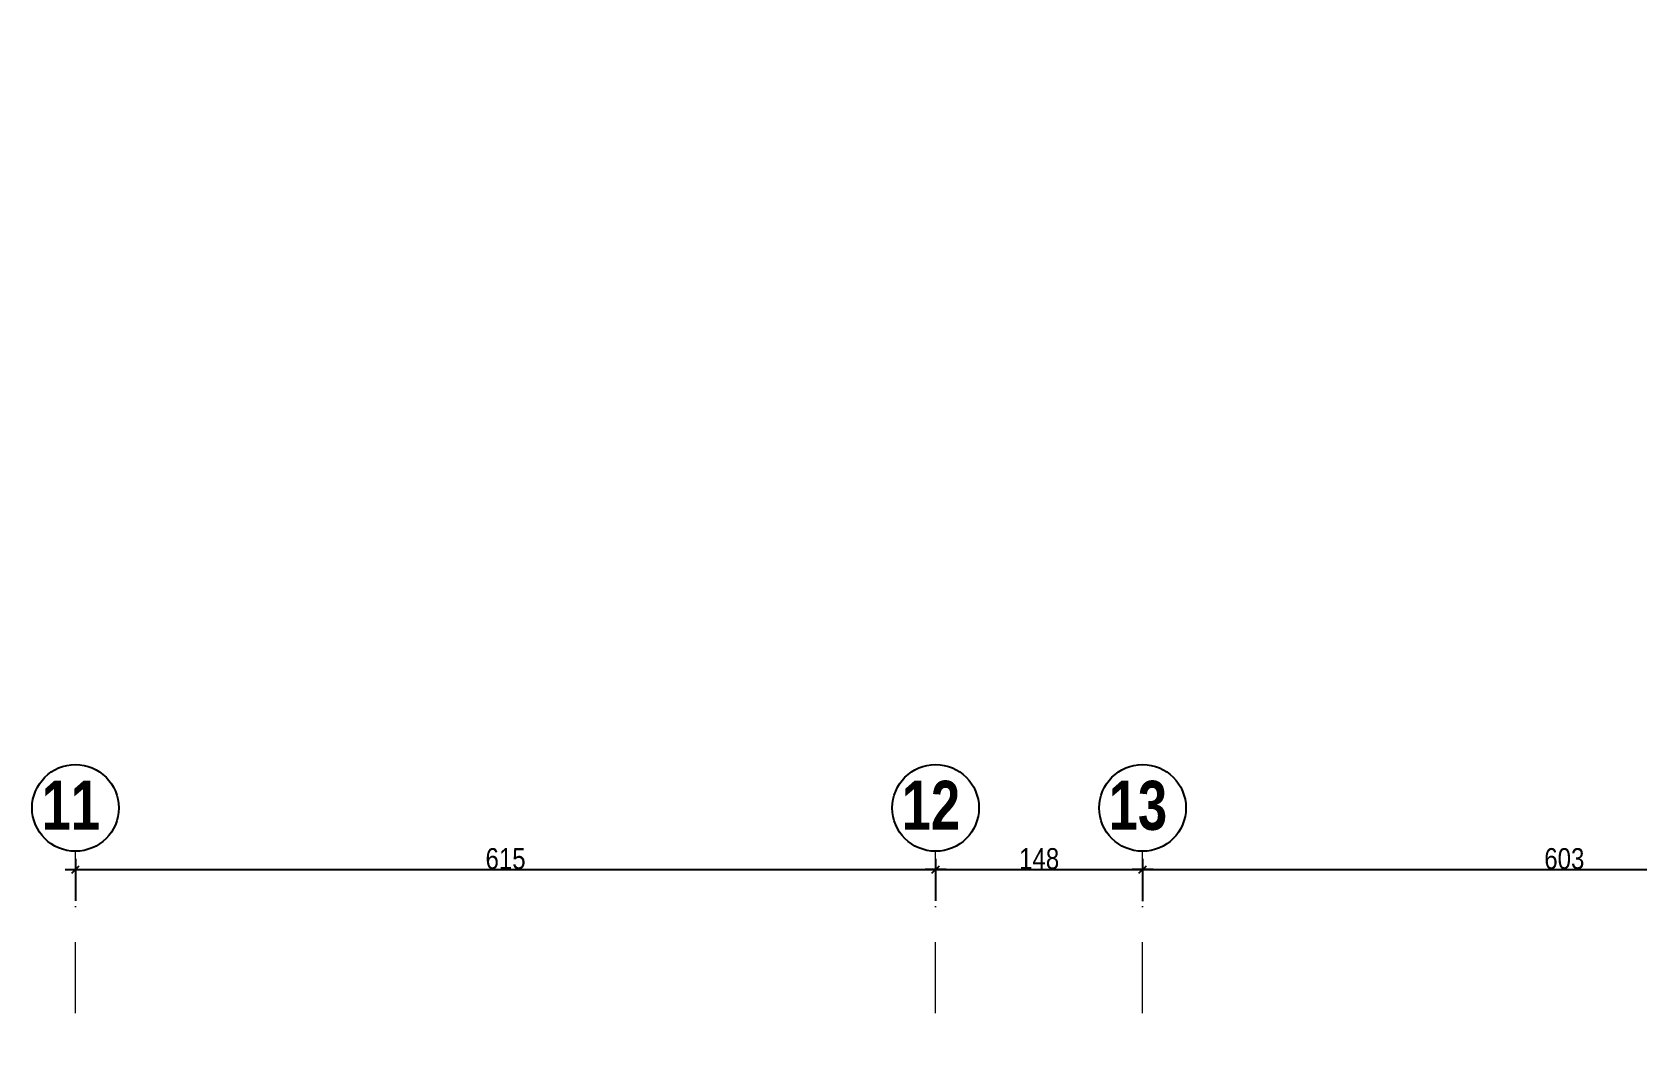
# Model space of a CAD drawing. Header units: millimetres. Extents: x 30537 to 37023, y -37354 to 0.
# Drawn here: x 30928 to 32076, y -33403 to -32685 of the extents above; entities that cross this region are included whole.
import ezdxf
from ezdxf.enums import TextEntityAlignment as Align

# ---------------------------------------------------------------- set-up
doc = ezdxf.new("R2010")
doc.units = ezdxf.units.MM
doc.linetypes.add('TIRETPTX2', pattern=[50.8, 25.4, -12.7, 0, -12.7])
for name, color, linetype in [('01_cote_gen', 4, 'Continuous'), ('01_texte', 230, 'Continuous'), ('AA_COTES', 2, 'Continuous')]:
    doc.layers.add(name, color=color, linetype=linetype)
doc.layers.add('01_tram_axes', color=2, linetype='TIRETPTX2', lineweight=9)
doc.styles.add('impact', font='impact.ttf')
doc.styles.add('STYLE2', font='ARIALN.TTF')
doc.dimstyles.new('JB50', dxfattribs={"dimscale": 0.1, "dimtxt": 150, "dimasz": 15, "dimexe": 0.1, "dimexo": 0.1, "dimgap": 0.09, "dimtad": 1, "dimdec": 1, "dimdsep": 46, "dimtxsty": 'STYLE2', "dimblk1": 'BOND_G', "dimblk2": 'BOND_D', "dimsah": 1, "dimcen": 1.5, "dimdle": 0.01, "dimse1": 1, "dimse2": 1, "dimclrd": 4, "dimclre": 2, "dimclrt": 6, "dimazin": 2, "dimtfac": 2.333333, "dimtdec": 1, "dimtix": 1, "dimtmove": 2, "dimatfit": 3, "dimldrblk": 'BOND_G', "dimfxl": 1, "dimtolj": 1, "dimtzin": 0, "dimarcsym": 0})

# ---------------------------------------------------------------- blocks, each defined once
blk = doc.blocks.new('BOND_G')
at = {"layer": 'AA_COTES', "color": 0}
for p, q in [((0, -5), (0, 15)), ((5, 0), (-5, 0)), ((1.77, 1.77), (-1.77, -1.77))]:
    blk.add_line(p, q, dxfattribs=at)
blk = doc.blocks.new('BOND_D')
at = {"layer": 'AA_COTES', "color": 0}
for p, q in [((5, 0), (-5, 0)), ((-1.77, -1.77), (1.77, 1.77)), ((0, 5), (0, -15))]:
    blk.add_line(p, q, dxfattribs=at)
blk = doc.blocks.new('*D4469')
at = {"layer": '01_cote_gen', "color": 4, "lineweight": -2, "ltscale": 2, "transparency": 16777216}
blk.add_line((31696.8, -85.1), (31599.8, -85.1), dxfattribs=at)
at = {"layer": 'Defpoints', "color": 0, "ltscale": 2, "transparency": 16777216}
for p in [(31698.3, 0), (31598.3, -85.1), (31598.3, -36661)]:
    blk.add_point(p, dxfattribs=at)
at = {"layer": '01_cote_gen', "color": 4, "lineweight": -2, "ltscale": 2, "transparency": 16777216, "xscale": 1.5, "yscale": 1.5, "zscale": 1.5, "rotation": 180}
blk.add_blockref('BOND_D', (31598.3, -85.1), dxfattribs=at)
at = {"layer": '01_cote_gen', "color": 4, "lineweight": -2, "ltscale": 2, "transparency": 16777216, "xscale": 1.5, "yscale": 1.5, "zscale": 1.5}
blk.add_blockref('BOND_G', (31698.3, -85.1), dxfattribs=at)
at = {"layer": '01_cote_gen', "color": 6, "lineweight": 0, "ltscale": 2, "transparency": 16777216, "insert": (31648.3, -77.4), "char_height": 15, "attachment_point": 5, "style": 'STYLE2'}
blk.add_mtext('\\A1;100', dxfattribs=at)
blk = doc.blocks.new('*D4264')
at = {"layer": '01_cote_gen', "color": 4, "lineweight": -2, "transparency": 16777216}
blk.add_line((31575.8, -33283.4), (31720.8, -33283.4), dxfattribs=at)
at = {"layer": 'Defpoints', "color": 0, "transparency": 16777216}
for p in [(31722.3, -33283.4), (31574.3, -33315.9), (31722.3, -33315.9)]:
    blk.add_point(p, dxfattribs=at)
at = {"layer": '01_cote_gen', "color": 4, "lineweight": -2, "transparency": 16777216, "xscale": 1.5, "yscale": 1.5, "zscale": 1.5, "rotation": 180}
blk.add_blockref('BOND_G', (31574.3, -33283.4), dxfattribs=at)
at = {"layer": '01_cote_gen', "color": 4, "lineweight": -2, "transparency": 16777216, "xscale": 1.5, "yscale": 1.5, "zscale": 1.5}
blk.add_blockref('BOND_D', (31722.3, -33283.4), dxfattribs=at)
at = {"layer": '01_cote_gen', "color": 6, "transparency": 16777216, "insert": (31648.3, -33275.8), "char_height": 15, "attachment_point": 5, "style": 'STYLE2'}
blk.add_mtext('\\A1;148', dxfattribs=at)
blk = doc.blocks.new('*D4265')
at = {"layer": '01_cote_gen', "color": 4, "lineweight": -2, "transparency": 16777216}
blk.add_line((30960.8, -33283.4), (31572.8, -33283.4), dxfattribs=at)
at = {"layer": 'Defpoints', "color": 0, "transparency": 16777216}
for p in [(30959.3, -33238.5), (31574.3, -33261.3), (31574.3, -33283.4)]:
    blk.add_point(p, dxfattribs=at)
at = {"layer": '01_cote_gen', "color": 4, "lineweight": -2, "transparency": 16777216, "xscale": 1.5, "yscale": 1.5, "zscale": 1.5, "rotation": 180}
blk.add_blockref('BOND_G', (30959.3, -33283.4), dxfattribs=at)
at = {"layer": '01_cote_gen', "color": 4, "lineweight": -2, "transparency": 16777216, "xscale": 1.5, "yscale": 1.5, "zscale": 1.5}
blk.add_blockref('BOND_D', (31574.3, -33283.4), dxfattribs=at)
at = {"layer": '01_cote_gen', "color": 6, "transparency": 16777216, "insert": (31266.8, -33275.8), "char_height": 15, "attachment_point": 5, "style": 'STYLE2'}
blk.add_mtext('\\A1;615', dxfattribs=at)
blk = doc.blocks.new('*D4266')
at = {"layer": '01_cote_gen', "color": 4, "lineweight": -2, "transparency": 16777216}
blk.add_line((31723.8, -33283.5), (32323.8, -33283.5), dxfattribs=at)
at = {"layer": 'Defpoints', "color": 0, "transparency": 16777216}
for p in [(32325.3, -33283.5), (32325.3, -33283.5), (31722.3, -33307.5)]:
    blk.add_point(p, dxfattribs=at)
at = {"layer": '01_cote_gen', "color": 4, "lineweight": -2, "transparency": 16777216, "xscale": 1.5, "yscale": 1.5, "zscale": 1.5, "rotation": 180}
blk.add_blockref('BOND_G', (31722.3, -33283.5), dxfattribs=at)
at = {"layer": '01_cote_gen', "color": 4, "lineweight": -2, "transparency": 16777216, "xscale": 1.5, "yscale": 1.5, "zscale": 1.5}
blk.add_blockref('BOND_D', (32325.3, -33283.5), dxfattribs=at)
at = {"layer": '01_cote_gen', "color": 6, "transparency": 16777216, "insert": (32023.8, -33275.8), "char_height": 15, "attachment_point": 5, "style": 'STYLE2'}
blk.add_mtext('\\A1;603', dxfattribs=at)

msp = doc.modelspace()

# ---------------------------------------------------------------- linework, layer by layer
at = {"layer": '01_texte'}
for centre in [(30959.26, -33239.44), (31574.26, -33239.44), (31722.26, -33239.44)]:
    msp.add_circle(centre, 30.98, dxfattribs=at)
at = {"layer": '01_tram_axes', "color": 253, "ltscale": 2}
for p, q in [((30959.26, -36844), (30959.26, -33270.42)), ((31574.26, -36844), (31574.26, -33270.42)), ((31722.26, -36844), (31722.26, -33270.42))]:
    msp.add_line(p, q, dxfattribs=at)

# ---------------------------------------------------------------- texts
at = {"layer": '01_texte', "style": 'impact'}
for s, p in [('11', (30955.93, -33237.56)), ('12', (31570.93, -33237.56)), ('13', (31718.93, -33237.56))]:
    msp.add_text(s, height=35, dxfattribs=at).set_placement(p, align=Align.MIDDLE_CENTER)

# ---------------------------------------------------------------- dimensions: what is measured, and where the dimension line sits
at = {"layer": '01_cote_gen', "lineweight": 0, "ltscale": 2}
dim = msp.add_linear_dim(base=(31598.27, -85.1), p1=(31698.27, 0), p2=(31598.27, -36661.01), dimstyle='JB50', dxfattribs=at)
dim.commit()
dim.dimension.update_dxf_attribs({"geometry": '*D4469', "text_midpoint": (31648.27, -77.43)})
at = {"layer": '01_cote_gen'}
for base, p1, p2, picture, middle in [((31574.26, -33283.43), (30959.26, -33238.49), (31574.26, -33261.31), '*D4265', (31266.76, -33275.77)), ((31722.26, -33283.43), (31574.26, -33315.86), (31722.26, -33315.86), '*D4264', (31648.26, -33275.77)), ((32325.26, -33283.49), (31722.26, -33307.52), (32325.26, -33283.55), '*D4266', (32023.76, -33275.83))]:
    dim = msp.add_linear_dim(base=base, p1=p1, p2=p2, dimstyle='JB50', dxfattribs=at)
    dim.commit()
    dim.dimension.update_dxf_attribs({"geometry": picture, "text_midpoint": middle})

doc.saveas('drawing.dxf')
